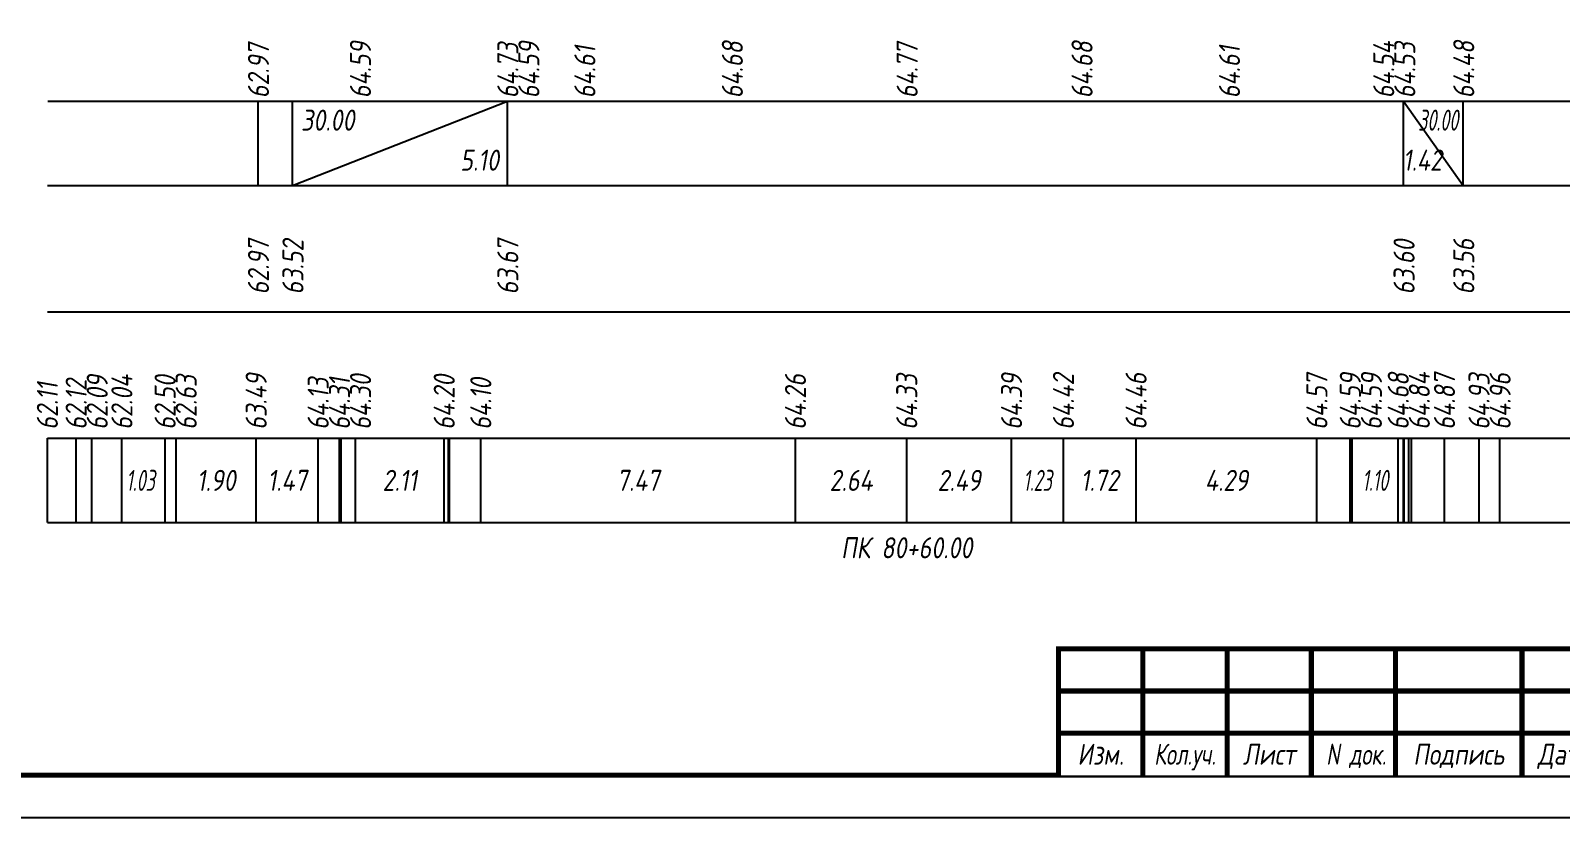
# Model space of a CAD drawing. Extents: x -717 to 1451, y -133302 to 233.
# Drawn here: x 78 to 259.5, y -126855.4 to -126762 of the extents above; entities that cross this region are included whole.
import ezdxf
from ezdxf.enums import TextEntityAlignment as Align

# ---------------------------------------------------------------- set-up
doc = ezdxf.new("R2010")
doc.units = 0
for name, color, linetype in [('Зарамочное оформление', 7, 'Continuous'), ('Код_510', 7, 'Continuous'), ('Код_514', 1, 'Continuous'), ('Код_516', 1, 'Continuous'), ('Подписи поперечников', 7, 'Continuous'), ('Таблица', 7, 'Continuous')]:
    doc.layers.add(name, color=color, linetype=linetype)
doc.styles.add('М', font='romand.shx', dxfattribs={"width": 0.8, "oblique": 10, "height": 2.5})

# ---------------------------------------------------------------- blocks, each defined once
blk = doc.blocks.new('Штамп')
at = {"linetype": 'Continuous'}
blk.add_wipeout([(199.95, -411.25), (384.95, -411.25), (384.95, -426.25), (199.95, -426.25)], dxfattribs=at).dxf.layer = 'Зарамочное оформление'
at = {"layer": 'Зарамочное оформление', "linetype": 'Continuous', "lineweight": -3, "const_width": 0.6, "flags": 128}
for points in [[(199.95, -426.25), (199.95, -411.25), (384.95, -411.25)], [(209.95, -411.25), (209.95, -426.25)], [(219.95, -411.25), (219.95, -426.25)], [(229.95, -411.25), (229.95, -426.25)], [(239.95, -411.25), (239.95, -426.25)], [(254.95, -411.25), (254.95, -426.25)], [(199.95, -416.25), (264.95, -416.25)], [(199.95, -421.25), (264.95, -421.25)]]:
    blk.add_lwpolyline(points, dxfattribs=at)
at = {"layer": 'Зарамочное оформление', "linetype": 'Continuous', "style": 'М', "oblique": 10}
for s, width, p in [('Изм.', 0.8, (204.95, -423.75)), ('Кол.уч.', 0.7, (214.95, -423.75)), ('Лист', 0.8, (224.95, -423.75)), ('N док.', 0.7, (235.28, -423.75)), ('Подпись', 0.8, (247.45, -423.75)), ('Дата', 0.8, (259.95, -423.75))]:
    blk.add_text(s, height=2.5, dxfattribs=dict(at, width=width)).set_placement(p, align=Align.MIDDLE_CENTER)
blk = doc.blocks.new('шифр')
blk.add_blockref('Штамп', (0, -126484))

msp = doc.modelspace()

# ---------------------------------------------------------------- linework, layer by layer
at = {"flags": 128}
msp.add_lwpolyline([(-30.054, -126855.421), (389.946, -126855.421), (389.946, -126558.421), (-30.054, -126558.421)], close=True, dxfattribs=at)
at = {"const_width": 0.6, "flags": 128}
msp.add_lwpolyline([(-10.054, -126850.421), (384.946, -126850.421), (384.946, -126563.421), (-10.054, -126563.421)], close=True, dxfattribs=at)
at = {"layer": 'Код_510'}
for p, q in [((79.946, -126820.421), (79.946, -126810.421)), ((83.367, -126820.421), (83.367, -126810.421)), ((85.244, -126820.421), (85.244, -126810.421)), ((88.797, -126820.421), (88.797, -126810.421)), ((93.926, -126820.421), (93.926, -126810.421)), ((95.242, -126820.421), (95.242, -126810.421)), ((104.728, -126820.421), (104.728, -126810.421)), ((112.09, -126820.421), (112.09, -126810.421)), ((114.621, -126820.421), (114.621, -126810.421)), ((114.804, -126820.421), (114.804, -126810.421)), ((116.508, -126820.421), (116.508, -126810.421)), ((127.044, -126820.421), (127.044, -126810.421)), ((127.544, -126820.421), (127.544, -126810.421)), ((127.663, -126820.421), (127.663, -126810.421)), ((131.389, -126820.421), (131.389, -126810.421)), ((168.726, -126820.421), (168.726, -126810.421)), ((181.934, -126820.421), (181.934, -126810.421)), ((194.374, -126820.421), (194.374, -126810.421))]:
    msp.add_line(p, q, dxfattribs=at)
at = {"layer": 'Код_516'}
for p, q in [((104.946, -126780.421), (104.946, -126770.421)), ((109.042, -126780.421), (109.042, -126770.421)), ((109.042, -126780.421), (134.542, -126770.421)), ((134.542, -126780.421), (134.542, -126770.421))]:
    msp.add_line(p, q, dxfattribs=at)

# ---------------------------------------------------------------- texts
at = {"layer": 'Код_510', "style": 'М', "oblique": 10, "width": 0.8}
for s, p in [('62.09', (85.867, -126809.421)), ('62.04', (88.797, -126809.421)), ('62.50', (93.926, -126809.421)), ('62.63', (96.426, -126809.421)), ('63.49', (104.728, -126809.421)), ('64.13', (112.09, -126809.421)), ('64.31', (114.621, -126809.421)), ('64.30', (117.121, -126809.421)), ('64.20', (127.044, -126809.421)), ('64.26', (168.726, -126809.421)), ('64.33', (181.934, -126809.421)), ('64.39', (194.374, -126809.421)), ('62.11', (79.946, -126809.421)), ('62.12', (83.367, -126809.421)), ('64.10', (131.389, -126809.421))]:
    msp.add_text(s, height=2.5, rotation=90, dxfattribs=at).set_placement(p, align=Align.MIDDLE_LEFT)
at = {"layer": 'Код_510', "style": 'М', "oblique": 10}
for s, width, p in [('1.03', 0.6, (90.995, -126815.421)), ('1.90', 0.8, (99.985, -126815.421)), ('1.47', 0.8, (108.409, -126815.421)), ('2.11', 0.8, (121.776, -126815.421)), ('7.47', 0.8, (150.057, -126815.421)), ('2.64', 0.8, (175.33, -126815.421)), ('2.49', 0.8, (188.154, -126815.421))]:
    msp.add_text(s, height=2.5, dxfattribs=dict(at, width=width)).set_placement(p, align=Align.MIDDLE_CENTER)
at = {"layer": 'Код_514', "style": 'М', "oblique": 10, "width": 0.8}
for s, p in [('64.68', (161.239, -126770.082)), ('62.97', (105, -126770.082)), ('64.59', (117.105, -126770.082)), ('64.73', (134.596, -126770.082)), ('64.59', (137.096, -126770.082)), ('64.61', (143.739, -126770.082)), ('64.77', (181.989, -126770.082))]:
    msp.add_text(s, height=2.5, rotation=90, dxfattribs=at).set_placement(p, align=Align.MIDDLE_LEFT)
at = {"layer": 'Код_516', "style": 'М', "oblique": 10, "width": 0.8}
msp.add_text('30.00', height=2.5, dxfattribs=at).set_placement((110.042, -126771.421), align=Align.TOP_LEFT)
msp.add_text('5.10', height=2.5, dxfattribs=at).set_placement((133.542, -126779.421), align=Align.BOTTOM_RIGHT)
for s, p in [('62.97', (105, -126793.371)), ('63.52', (109.096, -126793.371)), ('63.67', (134.596, -126793.371))]:
    msp.add_text(s, height=2.5, rotation=90, dxfattribs=at).set_placement(p, align=Align.MIDDLE_LEFT)
at = {"layer": 'Подписи поперечников', "style": 'М', "oblique": 10, "width": 0.8}
msp.add_text('ПК 80+60.00', height=2.5, dxfattribs=at).set_placement((181.934, -126825.421), align=Align.BOTTOM_CENTER)

# ---------------------------------------------------------------- next in the draw order: block references
msp.add_blockref('шифр', (0, 59.829))

# ---------------------------------------------------------------- next in the draw order: linework, layer by layer
at = {"layer": 'Код_510'}
for p, q in [((200.534, -126820.421), (200.534, -126810.421)), ((209.151, -126820.421), (209.151, -126810.421)), ((230.614, -126820.421), (230.614, -126810.421)), ((234.574, -126820.421), (234.574, -126810.421)), ((234.791, -126820.421), (234.791, -126810.421)), ((240.267, -126820.421), (240.267, -126810.421)), ((240.901, -126820.421), (240.901, -126810.421)), ((240.958, -126820.421), (240.958, -126810.421)), ((241.502, -126820.421), (241.502, -126810.421)), ((241.851, -126820.421), (241.851, -126810.421)), ((245.754, -126820.421), (245.754, -126810.421)), ((249.852, -126820.421), (249.852, -126810.421)), ((252.334, -126820.421), (252.334, -126810.421))]:
    msp.add_line(p, q, dxfattribs=at)
at = {"layer": 'Код_516'}
for p, q in [((240.901, -126780.421), (240.901, -126770.421)), ((240.901, -126770.421), (247.986, -126780.421)), ((247.986, -126780.421), (247.986, -126770.421))]:
    msp.add_line(p, q, dxfattribs=at)
at = {"layer": 'Таблица'}
for p, q in [((80, -126770.421), (273.041, -126770.421)), ((79.946, -126780.421), (272.986, -126780.421)), ((79.946, -126795.421), (272.986, -126795.421)), ((79.946, -126810.421), (272.986, -126810.421)), ((79.946, -126820.421), (272.986, -126820.421))]:
    msp.add_line(p, q, dxfattribs=at)

# ---------------------------------------------------------------- next in the draw order: texts
at = {"layer": 'Код_510', "style": 'М', "oblique": 10, "width": 0.8}
for s, p in [('64.42', (200.534, -126809.421)), ('64.46', (209.151, -126809.421)), ('64.57', (230.614, -126809.421)), ('64.59', (234.574, -126809.421)), ('64.59', (237.074, -126809.421)), ('64.68', (240.267, -126809.421)), ('64.84', (242.767, -126809.421)), ('64.87', (245.754, -126809.421)), ('64.93', (249.852, -126809.421)), ('64.96', (252.352, -126809.421))]:
    msp.add_text(s, height=2.5, rotation=90, dxfattribs=at).set_placement(p, align=Align.MIDDLE_LEFT)
at = {"layer": 'Код_510', "style": 'М', "oblique": 10}
for s, width, p in [('1.23', 0.6, (197.454, -126815.421)), ('1.72', 0.8, (204.842, -126815.421)), ('4.29', 0.8, (219.882, -126815.421)), ('1.10', 0.6, (237.529, -126815.421))]:
    msp.add_text(s, height=2.5, dxfattribs=dict(at, width=width)).set_placement(p, align=Align.MIDDLE_CENTER)
at = {"layer": 'Код_514', "style": 'М', "oblique": 10, "width": 0.8}
for s, p in [('64.68', (202.739, -126770.082)), ('64.48', (248.041, -126770.082)), ('64.61', (220.239, -126770.082)), ('64.54', (238.541, -126770.082)), ('64.53', (241.041, -126770.082))]:
    msp.add_text(s, height=2.5, rotation=90, dxfattribs=at).set_placement(p, align=Align.MIDDLE_LEFT)
at = {"layer": 'Код_516', "style": 'М', "oblique": 10, "width": 0.6}
msp.add_text('30.00', height=2.5, dxfattribs=at).set_placement((247.383, -126771.421), align=Align.TOP_RIGHT)
at = {"layer": 'Код_516', "style": 'М', "oblique": 10, "width": 0.8}
msp.add_text('1.42', height=2.5, dxfattribs=at).set_placement((240.804, -126779.421), align=Align.BOTTOM_LEFT)
for s, p in [('63.60', (240.955, -126793.371)), ('63.56', (248.041, -126793.371))]:
    msp.add_text(s, height=2.5, rotation=90, dxfattribs=at).set_placement(p, align=Align.MIDDLE_LEFT)

doc.saveas('drawing.dxf')
